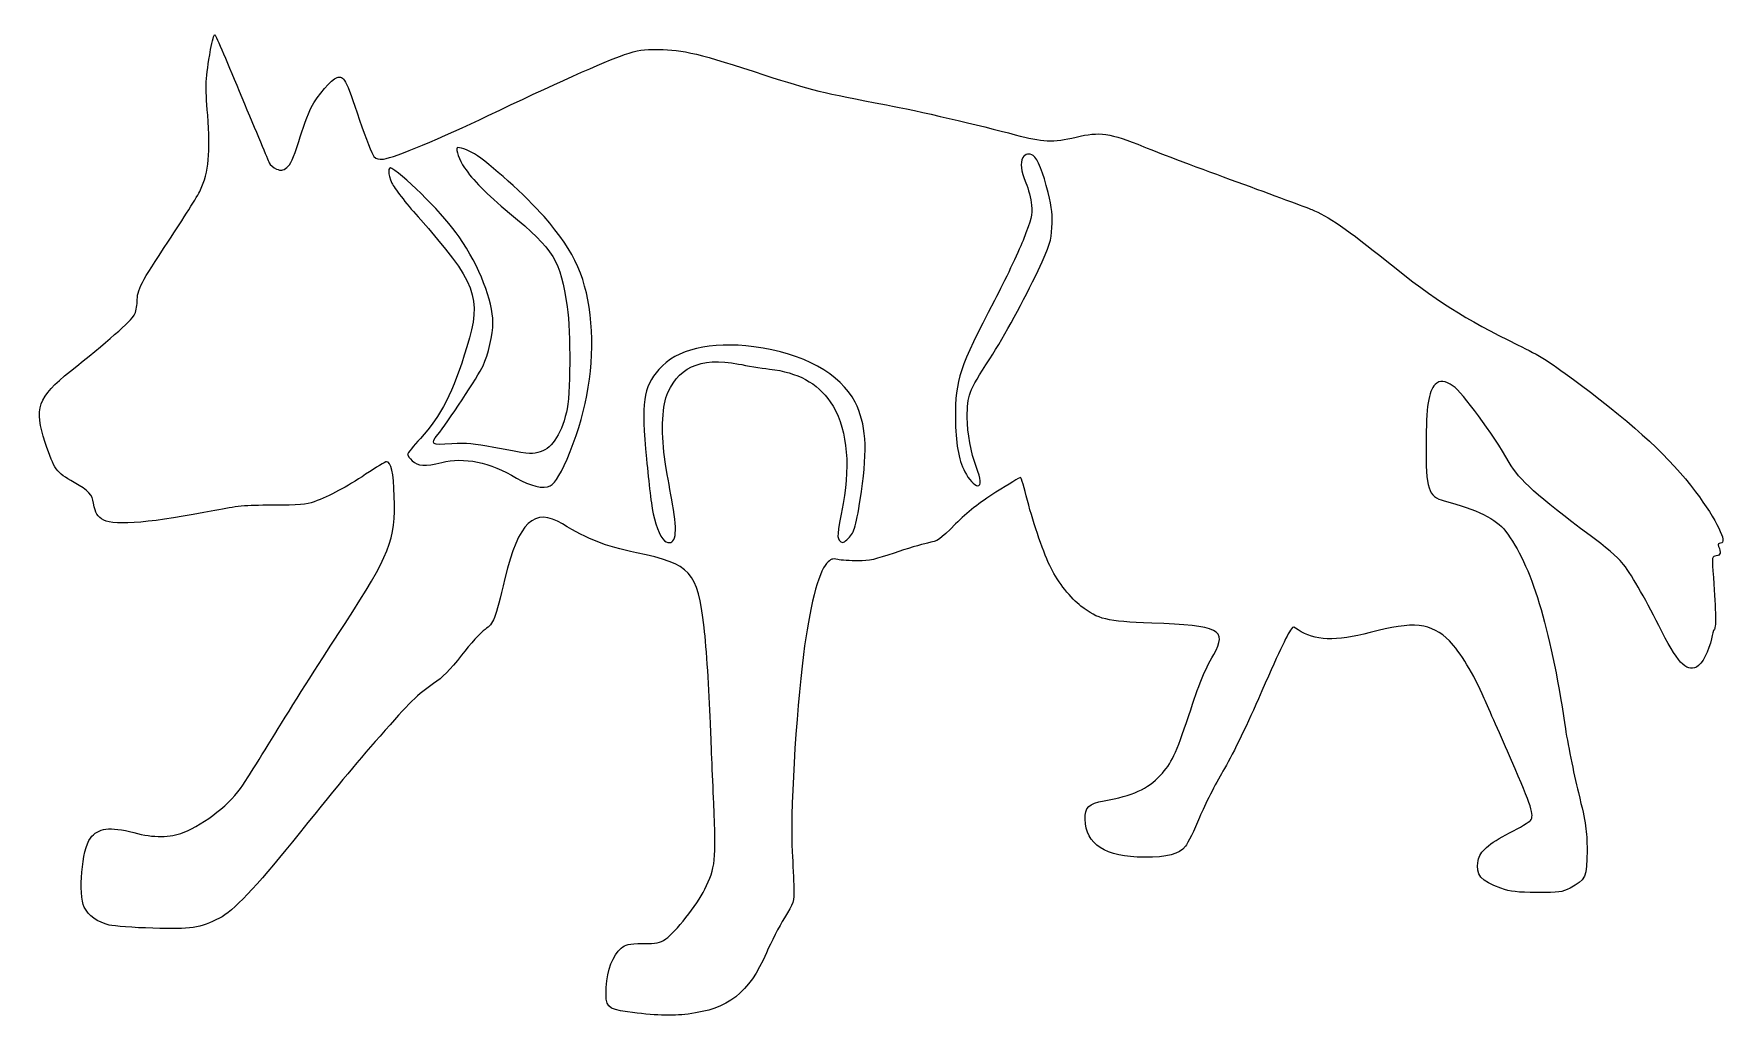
# Model space of a CAD drawing. Header units: centimetres. Extents: x -15.2 to 17.1, y -14.4 to 4.3.
import ezdxf

# ---------------------------------------------------------------- set-up
doc = ezdxf.new("R2010")
doc.units = ezdxf.units.CM
doc.header["$MEASUREMENT"] = 0
doc.layers.add('Layer 1', color=7, linetype='Continuous')

msp = doc.modelspace()

# ---------------------------------------------------------------- linework, layer by layer
at = {"layer": 'Layer 1'}
for points, knots in [([(-11.79336, 4.03225), (-11.89214, 3.48544), (-11.89567, 3.36197), (-11.8498, 2.78342), (-11.8498, 2.78342), (-11.79336, 2.08492), (-11.83216, 1.69686), (-11.98738, 1.36173), (-11.98738, 1.36173), (-12.04382, 1.24179), (-12.31899, 0.80434), (-12.59416, 0.38806), (-12.59416, 0.38806), (-13.13038, -0.41627), (-13.19035, -0.52916), (-13.19388, -0.76905), (-13.19388, -0.76905), (-13.19388, -0.85372), (-13.21857, -0.96661), (-13.2468, -1.01952), (-13.2468, -1.01952), (-13.29619, -1.12183), (-13.79008, -1.55221), (-14.46388, -2.08844), (-14.46388, -2.08844), (-15.08477, -2.58233), (-15.15885, -2.79752), (-14.94366, -3.44311), (-14.94366, -3.44311), (-14.76374, -3.9758), (-14.74258, -4.00403), (-14.39333, -4.20511), (-14.39333, -4.20511), (-14.11464, -4.36386), (-14.04761, -4.43442), (-14.02291, -4.60022), (-14.02291, -4.60022), (-13.98763, -4.79425), (-13.95235, -4.85775), (-13.82888, -4.92125), (-13.82888, -4.92125), (-13.61369, -5.03414), (-12.86932, -4.96711), (-11.71221, -4.73781), (-11.71221, -4.73781), (-11.30652, -4.65667), (-11.14424, -4.63903), (-10.6186, -4.63903), (-10.6186, -4.63903), (-10.1106, -4.63903), (-9.96949, -4.62845), (-9.82485, -4.572), (-9.82485, -4.572), (-9.51793, -4.45911), (-9.21102, -4.29683), (-8.84413, -4.04989), (-8.84413, -4.04989), (-8.64657, -3.91936), (-8.46666, -3.81), (-8.44549, -3.81), (-8.44549, -3.81), (-8.3573, -3.81), (-8.31143, -4.01461), (-8.29732, -4.46969), (-8.29732, -4.46969), (-8.27263, -5.29872), (-8.38904, -5.59505), (-9.23571, -6.88975), (-9.23571, -6.88975), (-9.54615, -7.35894), (-10.08943, -8.21267), (-10.44221, -8.78417), (-10.44221, -8.78417), (-10.79499, -9.35567), (-11.1266, -9.88836), (-11.17952, -9.96598), (-11.17952, -9.96598), (-11.40177, -10.30817), (-11.89566, -10.69976), (-12.31546, -10.86909), (-12.31546, -10.86909), (-12.5624, -10.96787), (-12.87638, -10.9714), (-13.25385, -10.86909), (-13.25385, -10.86909), (-13.71952, -10.74915), (-13.93471, -10.77737), (-14.08288, -10.97492), (-14.08288, -10.97492), (-14.24516, -11.19011), (-14.31924, -12.04031), (-14.1993, -12.29078), (-14.1993, -12.29078), (-14.12522, -12.446), (-13.9453, -12.57653), (-13.72305, -12.62945), (-13.72305, -12.62945), (-13.63486, -12.65062), (-13.26091, -12.67884), (-12.89402, -12.68942), (-12.89402, -12.68942), (-12.16024, -12.71059), (-12.00149, -12.68589), (-11.62402, -12.49892), (-11.62402, -12.49892), (-11.37355, -12.37192), (-10.91846, -11.89567), (-10.23408, -11.04195), (-10.23408, -11.04195), (-9.39447, -9.99773), (-9.07344, -9.60614), (-8.56897, -9.03112), (-8.56897, -9.03112), (-8.01511, -8.39965), (-7.84225, -8.23031), (-7.54944, -8.03276), (-7.54944, -8.03276), (-7.38011, -7.91987), (-7.239, -7.77876), (-7.01675, -7.49301), (-7.01675, -7.49301), (-6.85094, -7.28134), (-6.64986, -7.05909), (-6.56872, -7.00265), (-6.56872, -7.00265), (-6.40291, -6.88271), (-6.38528, -6.83332), (-6.19125, -6.03251), (-6.19125, -6.03251), (-5.93019, -4.95301), (-5.63386, -4.67079), (-5.09411, -4.99534), (-5.09411, -4.99534), (-4.59669, -5.2952), (-4.30742, -5.40809), (-3.68653, -5.54215), (-3.68653, -5.54215), (-2.64584, -5.7644), (-2.52942, -5.8914), (-2.39889, -6.96737), (-2.39889, -6.96737), (-2.35303, -7.36601), (-2.30011, -8.14212), (-2.27895, -8.78418), (-2.27895, -8.78418), (-2.26837, -9.08404), (-2.24014, -9.77196), (-2.21545, -10.30818), (-2.21545, -10.30818), (-2.16959, -11.41943), (-2.18017, -11.52879), (-2.38831, -11.9486), (-2.38831, -11.9486), (-2.53648, -12.24846), (-2.9457, -12.76704), (-3.12914, -12.89404), (-3.12914, -12.89404), (-3.24556, -12.97165), (-3.29847, -12.98223), (-3.57011, -12.98223), (-3.57011, -12.98223), (-3.84175, -12.98223), (-3.88761, -12.99281), (-3.97933, -13.07042), (-3.97933, -13.07042), (-4.13808, -13.20448), (-4.24391, -13.47964), (-4.26155, -13.81478), (-4.26155, -13.81478), (-4.28272, -14.18872), (-4.24744, -14.22753), (-3.85938, -14.28045), (-3.85938, -14.28045), (-3.34785, -14.35101), (-3.01977, -14.36159), (-2.7058, -14.32278), (-2.7058, -14.32278), (-1.93674, -14.22753), (-1.54869, -13.92414), (-1.21355, -13.15861), (-1.21355, -13.15861), (-1.12536, -12.954), (-0.97013, -12.65414), (-0.87136, -12.49186), (-0.87136, -12.49186), (-0.69144, -12.19905), (-0.68792, -12.18847), (-0.69144, -11.92742), (-0.69144, -11.92742), (-0.69497, -11.77925), (-0.70908, -11.46881), (-0.72319, -11.23245), (-0.72319, -11.23245), (-0.76552, -10.59392), (-0.65263, -8.60426), (-0.508, -7.47889), (-0.508, -7.47889), (-0.39864, -6.604), (-0.22225, -5.91256), (-0.06703, -5.74675), (-0.06703, -5.74675), (0.01411, -5.65856), (0.04233, -5.64797), (0.14464, -5.67267), (0.14464, -5.67267), (0.21167, -5.68678), (0.38453, -5.69736), (0.52917, -5.69736), (0.52917, -5.69736), (0.74789, -5.69736), (0.86784, -5.66914), (1.21709, -5.54919), (1.21709, -5.54919), (1.44992, -5.46805), (1.73567, -5.38338), (1.85209, -5.35869), (1.85209, -5.35869), (2.05317, -5.31988), (2.0814, -5.30225), (2.38478, -4.99533), (2.38478, -4.99533), (2.62114, -4.7625), (2.83281, -4.59669), (3.15736, -4.39208), (3.15736, -4.39208), (3.40078, -4.23686), (3.61244, -4.10986), (3.62303, -4.10986), (3.62303, -4.10986), (3.63714, -4.10986), (3.69711, -4.30742), (3.75709, -4.55083), (3.75709, -4.55083), (3.87351, -4.99533), (4.07459, -5.57741), (4.20512, -5.83847), (4.20512, -5.83847), (4.33918, -6.09953), (4.58965, -6.42055), (4.77309, -6.55814), (4.77309, -6.55814), (5.11528, -6.81567), (5.24581, -6.84742), (6.12423, -6.8827), (6.12423, -6.8827), (7.4154, -6.93209), (7.56356, -7.00617), (7.30251, -7.47889), (7.30251, -7.47889), (7.11201, -7.82108), (7.0344, -8.01158), (6.82626, -8.64306), (6.82626, -8.64306), (6.58284, -9.37684), (6.5017, -9.5497), (6.28651, -9.779), (6.28651, -9.779), (6.04309, -10.04006), (5.76087, -10.16706), (5.21407, -10.26583), (5.21407, -10.26583), (4.92126, -10.31875), (4.85071, -10.38577), (4.85424, -10.61508), (4.85424, -10.61508), (4.8613, -11.09133), (5.2423, -11.33475), (5.9796, -11.33827), (5.9796, -11.33827), (6.42057, -11.3418), (6.64282, -11.28183), (6.76277, -11.13013), (6.76277, -11.13013), (6.81216, -11.07016), (6.9321, -10.82321), (7.03441, -10.5798), (7.03441, -10.5798), (7.13319, -10.33991), (7.33427, -9.94127), (7.47891, -9.70138), (7.47891, -9.70138), (7.64119, -9.42974), (7.90224, -8.89705), (8.15272, -8.32555), (8.15272, -8.32555), (8.53019, -7.46477), (8.69247, -7.11905), (8.78066, -6.98852), (8.78066, -6.98852), (8.80535, -6.94619), (8.83005, -6.94971), (8.91119, -7.00969), (8.91119, -7.00969), (9.21811, -7.22136), (9.6238, -7.23547), (10.2835, -7.05908), (10.2835, -7.05908), (11.09842, -6.84036), (11.45472, -6.87916), (11.78986, -7.22136), (11.78986, -7.22136), (11.99447, -7.4295), (12.25553, -7.85636), (12.45308, -8.31497), (12.45308, -8.31497), (12.53422, -8.50547), (12.77058, -9.03816), (12.97166, -9.49678), (12.97166, -9.49678), (13.35619, -10.37167), (13.4091, -10.54453), (13.33502, -10.63625), (13.33502, -10.63625), (13.31033, -10.668), (13.13041, -10.77383), (12.93638, -10.87261), (12.93638, -10.87261), (12.53421, -11.08075), (12.36488, -11.22892), (12.33666, -11.40178), (12.33666, -11.40178), (12.2908, -11.684), (12.37899, -11.78984), (12.77058, -11.92742), (12.77058, -11.92742), (12.96108, -11.99445), (13.0775, -12.00856), (13.4585, -12.00856), (13.4585, -12.00856), (13.87831, -12.01209), (13.93122, -12.00503), (14.08997, -11.92389), (14.08997, -11.92389), (14.37925, -11.77925), (14.411, -11.7087), (14.411, -11.20775), (14.411, -11.20775), (14.40747, -10.81969), (14.39336, -10.71386), (14.24519, -10.10708), (14.24519, -10.10708), (14.15347, -9.73666), (14.03705, -9.15811), (13.98766, -8.81944), (13.98766, -8.81944), (13.70191, -6.92502), (13.34913, -5.77497), (12.85877, -5.12938), (12.85877, -5.12938), (12.68238, -4.90007), (12.31196, -4.71663), (11.68755, -4.55435), (11.68755, -4.55435), (11.38416, -4.47321), (11.34183, -4.33563), (11.34536, -3.47485), (11.34536, -3.47485), (11.34536, -2.76577), (11.39122, -2.46943), (11.51822, -2.34243), (11.51822, -2.34243), (11.60994, -2.25071), (11.70166, -2.26129), (11.86041, -2.37065), (11.86041, -2.37065), (12.0368, -2.49059), (12.61183, -3.27729), (12.92933, -3.82409), (12.92933, -3.82409), (13.11983, -4.15923), (13.45497, -4.45909), (14.47097, -5.21756), (14.47097, -5.21756), (14.73908, -5.41512), (15.01072, -5.64442), (15.07422, -5.72556), (15.07422, -5.72556), (15.23297, -5.91959), (15.50814, -6.39584), (15.77625, -6.92853), (15.77625, -6.92853), (16.12903, -7.63409), (16.29131, -7.81047), (16.49239, -7.71875), (16.49239, -7.71875), (16.5947, -7.67289), (16.73933, -7.39419), (16.77814, -7.179), (16.77814, -7.179), (16.79225, -7.10139), (16.81695, -7.01672), (16.83458, -6.99556), (16.83458, -6.99556), (16.86986, -6.95323), (16.85927, -6.59339), (16.80636, -5.88431), (16.80636, -5.88431), (16.78519, -5.62325), (16.78872, -5.6162), (16.86986, -5.60209), (16.86986, -5.60209), (16.951, -5.59151), (16.96511, -5.54212), (16.91572, -5.42217), (16.91572, -5.42217), (16.89808, -5.37984), (16.90866, -5.3622), (16.951, -5.3622), (16.951, -5.3622), (17.09564, -5.3622), (16.87692, -4.9177), (16.47475, -4.38148), (16.47475, -4.38148), (15.97733, -3.72531), (15.3635, -3.15381), (14.27694, -2.3389), (14.27694, -2.3389), (13.7125, -1.91557), (13.51494, -1.79209), (13.08808, -1.58396), (13.08808, -1.58396), (12.07208, -1.09007), (11.54997, -0.75846), (10.601, 0.00354), (10.601, 0.00354), (9.86017, 0.59973), (9.458, 0.8749), (9.16872, 0.98779), (9.16872, 0.98779), (9.06289, 1.03012), (8.42436, 1.27001), (7.7435, 1.51696), (7.7435, 1.51696), (7.06617, 1.7639), (6.26889, 2.06377), (5.97256, 2.18371), (5.97256, 2.18371), (5.31992, 2.44829), (5.13295, 2.47652), (4.68139, 2.36715), (4.68139, 2.36715), (4.24747, 2.26484), (4.03933, 2.2719), (3.52428, 2.41301), (3.52428, 2.41301), (2.87517, 2.5894), (1.63692, 2.87515), (1.076, 2.98098), (1.076, 2.98098), (-0.14461, 3.21029), (-0.37392, 3.26673), (-1.24528, 3.54895), (-1.24528, 3.54895), (-2.46942, 3.95112), (-2.81867, 4.03578), (-3.26317, 4.03578), (-3.26317, 4.03578), (-3.56303, 4.03931), (-3.66181, 4.0252), (-3.91581, 3.937), (-3.91581, 3.937), (-4.26859, 3.82058), (-5.31987, 3.34786), (-6.50873, 2.77636), (-6.50873, 2.77636), (-7.3942, 2.35303), (-8.29026, 1.97908), (-8.50192, 1.95086), (-8.50192, 1.95086), (-8.59364, 1.93675), (-8.64303, 1.95086), (-8.68536, 2.00025), (-8.68536, 2.00025), (-8.71711, 2.03553), (-8.84058, 2.34597), (-8.957, 2.68817), (-8.957, 2.68817), (-9.22864, 3.4925), (-9.25333, 3.53836), (-9.38739, 3.50309), (-9.38739, 3.50309), (-9.49322, 3.47487), (-9.75781, 3.16442), (-9.87775, 2.92806), (-9.87775, 2.92806), (-9.93772, 2.80812), (-10.04708, 2.51884), (-10.11764, 2.286), (-10.11764, 2.286), (-10.21995, 1.95086), (-10.26933, 1.84503), (-10.34342, 1.78858), (-10.34342, 1.78858), (-10.42456, 1.72861), (-10.45278, 1.72508), (-10.54098, 1.76036), (-10.54098, 1.76036), (-10.59742, 1.78505), (-10.66092, 1.83797), (-10.67856, 1.8803), (-10.67856, 1.8803), (-10.69973, 1.92263), (-10.93256, 2.48355), (-11.20067, 3.12208), (-11.20067, 3.12208), (-11.46525, 3.76414), (-11.69809, 4.30036), (-11.7122, 4.31447), (-11.7122, 4.31447), (-11.72631, 4.33211), (-11.76512, 4.20511), (-11.79334, 4.03225), (-11.79334, 4.03225), (-11.79334, 4.03225), (-11.79336, 4.03225), (-11.79336, 4.03225)], [0, 0, 0, 0, 0.00769231, 0.00769231, 0.00769231, 0.00769231, 0.01538462, 0.01538462, 0.01538462, 0.01538462, 0.02307692, 0.02307692, 0.02307692, 0.02307692, 0.03076923, 0.03076923, 0.03076923, 0.03076923, 0.03846154, 0.03846154, 0.03846154, 0.03846154, 0.04615385, 0.04615385, 0.04615385, 0.04615385, 0.05384615, 0.05384615, 0.05384615, 0.05384615, 0.06153846, 0.06153846, 0.06153846, 0.06153846, 0.06923077, 0.06923077, 0.06923077, 0.06923077, 0.07692308, 0.07692308, 0.07692308, 0.07692308, 0.08461538, 0.08461538, 0.08461538, 0.08461538, 0.09230769, 0.09230769, 0.09230769, 0.09230769, 0.1, 0.1, 0.1, 0.1, 0.10769231, 0.10769231, 0.10769231, 0.10769231, 0.11538462, 0.11538462, 0.11538462, 0.11538462, 0.12307692, 0.12307692, 0.12307692, 0.12307692, 0.13076923, 0.13076923, 0.13076923, 0.13076923, 0.13846154, 0.13846154, 0.13846154, 0.13846154, 0.14615385, 0.14615385, 0.14615385, 0.14615385, 0.15384615, 0.15384615, 0.15384615, 0.15384615, 0.16153846, 0.16153846, 0.16153846, 0.16153846, 0.16923077, 0.16923077, 0.16923077, 0.16923077, 0.17692308, 0.17692308, 0.17692308, 0.17692308, 0.18461538, 0.18461538, 0.18461538, 0.18461538, 0.19230769, 0.19230769, 0.19230769, 0.19230769, 0.2, 0.2, 0.2, 0.2, 0.20769231, 0.20769231, 0.20769231, 0.20769231, 0.21538462, 0.21538462, 0.21538462, 0.21538462, 0.22307692, 0.22307692, 0.22307692, 0.22307692, 0.23076923, 0.23076923, 0.23076923, 0.23076923, 0.23846154, 0.23846154, 0.23846154, 0.23846154, 0.24615385, 0.24615385, 0.24615385, 0.24615385, 0.25384615, 0.25384615, 0.25384615, 0.25384615, 0.26153846, 0.26153846, 0.26153846, 0.26153846, 0.26923077, 0.26923077, 0.26923077, 0.26923077, 0.27692308, 0.27692308, 0.27692308, 0.27692308, 0.28461538, 0.28461538, 0.28461538, 0.28461538, 0.29230769, 0.29230769, 0.29230769, 0.29230769, 0.3, 0.3, 0.3, 0.3, 0.30769231, 0.30769231, 0.30769231, 0.30769231, 0.31538462, 0.31538462, 0.31538462, 0.31538462, 0.32307692, 0.32307692, 0.32307692, 0.32307692, 0.33076923, 0.33076923, 0.33076923, 0.33076923, 0.33846154, 0.33846154, 0.33846154, 0.33846154, 0.34615385, 0.34615385, 0.34615385, 0.34615385, 0.35384615, 0.35384615, 0.35384615, 0.35384615, 0.36153846, 0.36153846, 0.36153846, 0.36153846, 0.36923077, 0.36923077, 0.36923077, 0.36923077, 0.37692308, 0.37692308, 0.37692308, 0.37692308, 0.38461538, 0.38461538, 0.38461538, 0.38461538, 0.39230769, 0.39230769, 0.39230769, 0.39230769, 0.4, 0.4, 0.4, 0.4, 0.40769231, 0.40769231, 0.40769231, 0.40769231, 0.41538462, 0.41538462, 0.41538462, 0.41538462, 0.42307692, 0.42307692, 0.42307692, 0.42307692, 0.43076923, 0.43076923, 0.43076923, 0.43076923, 0.43846154, 0.43846154, 0.43846154, 0.43846154, 0.44615385, 0.44615385, 0.44615385, 0.44615385, 0.45384615, 0.45384615, 0.45384615, 0.45384615, 0.46153846, 0.46153846, 0.46153846, 0.46153846, 0.46923077, 0.46923077, 0.46923077, 0.46923077, 0.47692308, 0.47692308, 0.47692308, 0.47692308, 0.48461538, 0.48461538, 0.48461538, 0.48461538, 0.49230769, 0.49230769, 0.49230769, 0.49230769, 0.5, 0.5, 0.5, 0.5, 0.50769231, 0.50769231, 0.50769231, 0.50769231, 0.51538462, 0.51538462, 0.51538462, 0.51538462, 0.52307692, 0.52307692, 0.52307692, 0.52307692, 0.53076923, 0.53076923, 0.53076923, 0.53076923, 0.53846154, 0.53846154, 0.53846154, 0.53846154, 0.54615385, 0.54615385, 0.54615385, 0.54615385, 0.55384615, 0.55384615, 0.55384615, 0.55384615, 0.56153846, 0.56153846, 0.56153846, 0.56153846, 0.56923077, 0.56923077, 0.56923077, 0.56923077, 0.57692308, 0.57692308, 0.57692308, 0.57692308, 0.58461538, 0.58461538, 0.58461538, 0.58461538, 0.59230769, 0.59230769, 0.59230769, 0.59230769, 0.6, 0.6, 0.6, 0.6, 0.60769231, 0.60769231, 0.60769231, 0.60769231, 0.61538462, 0.61538462, 0.61538462, 0.61538462, 0.62307692, 0.62307692, 0.62307692, 0.62307692, 0.63076923, 0.63076923, 0.63076923, 0.63076923, 0.63846154, 0.63846154, 0.63846154, 0.63846154, 0.64615385, 0.64615385, 0.64615385, 0.64615385, 0.65384615, 0.65384615, 0.65384615, 0.65384615, 0.66153846, 0.66153846, 0.66153846, 0.66153846, 0.66923077, 0.66923077, 0.66923077, 0.66923077, 0.67692308, 0.67692308, 0.67692308, 0.67692308, 0.68461538, 0.68461538, 0.68461538, 0.68461538, 0.69230769, 0.69230769, 0.69230769, 0.69230769, 0.7, 0.7, 0.7, 0.7, 0.70769231, 0.70769231, 0.70769231, 0.70769231, 0.71538462, 0.71538462, 0.71538462, 0.71538462, 0.72307692, 0.72307692, 0.72307692, 0.72307692, 0.73076923, 0.73076923, 0.73076923, 0.73076923, 0.73846154, 0.73846154, 0.73846154, 0.73846154, 0.74615385, 0.74615385, 0.74615385, 0.74615385, 0.75384615, 0.75384615, 0.75384615, 0.75384615, 0.76153846, 0.76153846, 0.76153846, 0.76153846, 0.76923077, 0.76923077, 0.76923077, 0.76923077, 0.77692308, 0.77692308, 0.77692308, 0.77692308, 0.78461538, 0.78461538, 0.78461538, 0.78461538, 0.79230769, 0.79230769, 0.79230769, 0.79230769, 0.8, 0.8, 0.8, 0.8, 0.80769231, 0.80769231, 0.80769231, 0.80769231, 0.81538462, 0.81538462, 0.81538462, 0.81538462, 0.82307692, 0.82307692, 0.82307692, 0.82307692, 0.83076923, 0.83076923, 0.83076923, 0.83076923, 0.83846154, 0.83846154, 0.83846154, 0.83846154, 0.84615385, 0.84615385, 0.84615385, 0.84615385, 0.85384615, 0.85384615, 0.85384615, 0.85384615, 0.86153846, 0.86153846, 0.86153846, 0.86153846, 0.86923077, 0.86923077, 0.86923077, 0.86923077, 0.87692308, 0.87692308, 0.87692308, 0.87692308, 0.88461538, 0.88461538, 0.88461538, 0.88461538, 0.89230769, 0.89230769, 0.89230769, 0.89230769, 0.9, 0.9, 0.9, 0.9, 0.90769231, 0.90769231, 0.90769231, 0.90769231, 0.91538462, 0.91538462, 0.91538462, 0.91538462, 0.92307692, 0.92307692, 0.92307692, 0.92307692, 0.93076923, 0.93076923, 0.93076923, 0.93076923, 0.93846154, 0.93846154, 0.93846154, 0.93846154, 0.94615385, 0.94615385, 0.94615385, 0.94615385, 0.95384615, 0.95384615, 0.95384615, 0.95384615, 0.96153846, 0.96153846, 0.96153846, 0.96153846, 0.96923077, 0.96923077, 0.96923077, 0.96923077, 0.97692308, 0.97692308, 0.97692308, 0.97692308, 0.98461538, 0.98461538, 0.98461538, 0.98461538, 1, 1, 1, 1]), ([(-6.77333, 2.04964), (-6.49464, 1.87678), (-5.78202, 1.23825), (-5.44689, 0.85372), (-5.44689, 0.85372), (-4.84717, 0.16933), (-4.62845, -0.33161), (-4.55436, -1.1677), (-4.55436, -1.1677), (-4.48733, -1.97203), (-4.62139, -2.81517), (-4.94947, -3.61598), (-4.94947, -3.61598), (-5.11528, -4.0252), (-5.22464, -4.21217), (-5.33047, -4.27215), (-5.33047, -4.27215), (-5.45394, -4.33565), (-5.71147, -4.27568), (-5.97253, -4.12046), (-5.97253, -4.12046), (-6.47347, -3.8206), (-6.97795, -3.71477), (-7.39422, -3.82413), (-7.39422, -3.82413), (-7.70819, -3.90527), (-7.85283, -3.89821), (-7.95514, -3.79238), (-7.95514, -3.79238), (-8.00453, -3.74652), (-8.04333, -3.69007), (-8.04333, -3.67244), (-8.04333, -3.67244), (-8.04333, -3.65127), (-7.93397, -3.51369), (-7.79991, -3.36552), (-7.79991, -3.36552), (-7.40127, -2.9316), (-7.18608, -2.50474), (-6.91444, -1.6228), (-6.91444, -1.6228), (-6.62516, -0.68088), (-6.72747, -0.40572), (-7.84577, 0.85017), (-7.84577, 0.85017), (-8.0786, 1.11123), (-8.30085, 1.4005), (-8.34319, 1.49223), (-8.34319, 1.49223), (-8.42433, 1.66509), (-8.42433, 1.82031), (-8.34672, 1.77092), (-8.34672, 1.77092), (-8.04686, 1.591), (-7.33425, 0.86428), (-7.06261, 0.46917), (-7.06261, 0.46917), (-6.67455, -0.10233), (-6.42055, -0.74791), (-6.42055, -1.16066), (-6.42055, -1.16066), (-6.42055, -1.38997), (-6.50874, -1.77449), (-6.60752, -1.98616), (-6.60752, -1.98616), (-6.69219, -2.16608), (-7.30249, -3.09388), (-7.4683, -3.29144), (-7.4683, -3.29144), (-7.61999, -3.47841), (-7.59177, -3.49958), (-7.20372, -3.47136), (-7.20372, -3.47136), (-6.91444, -3.45372), (-6.79097, -3.4643), (-6.40291, -3.53839), (-6.40291, -3.53839), (-5.75027, -3.66539), (-5.71147, -3.66892), (-5.5633, -3.63717), (-5.5633, -3.63717), (-5.31283, -3.5772), (-5.13291, -3.3232), (-5.02002, -2.86811), (-5.02002, -2.86811), (-4.94241, -2.56472), (-4.93535, -1.34411), (-5.00591, -0.86433), (-5.00591, -0.86433), (-5.13644, 0.0282), (-5.2458, 0.20811), (-6.10305, 0.92073), (-6.10305, 0.92073), (-6.54402, 1.28762), (-6.81213, 1.55926), (-6.9603, 1.78504), (-6.9603, 1.78504), (-7.05908, 1.92968), (-7.13316, 2.13429), (-7.10141, 2.16251), (-7.10141, 2.16251), (-7.08024, 2.1872), (-6.88622, 2.12018), (-6.77333, 2.04962), (-6.77333, 2.04962), (-6.77333, 2.04962), (-6.77333, 2.04964), (-6.77333, 2.04964)], [0, 0, 0, 0, 0.03571429, 0.03571429, 0.03571429, 0.03571429, 0.07142857, 0.07142857, 0.07142857, 0.07142857, 0.10714286, 0.10714286, 0.10714286, 0.10714286, 0.14285714, 0.14285714, 0.14285714, 0.14285714, 0.17857143, 0.17857143, 0.17857143, 0.17857143, 0.21428571, 0.21428571, 0.21428571, 0.21428571, 0.25, 0.25, 0.25, 0.25, 0.28571429, 0.28571429, 0.28571429, 0.28571429, 0.32142857, 0.32142857, 0.32142857, 0.32142857, 0.35714286, 0.35714286, 0.35714286, 0.35714286, 0.39285714, 0.39285714, 0.39285714, 0.39285714, 0.42857143, 0.42857143, 0.42857143, 0.42857143, 0.46428571, 0.46428571, 0.46428571, 0.46428571, 0.5, 0.5, 0.5, 0.5, 0.53571429, 0.53571429, 0.53571429, 0.53571429, 0.57142857, 0.57142857, 0.57142857, 0.57142857, 0.60714286, 0.60714286, 0.60714286, 0.60714286, 0.64285714, 0.64285714, 0.64285714, 0.64285714, 0.67857143, 0.67857143, 0.67857143, 0.67857143, 0.71428571, 0.71428571, 0.71428571, 0.71428571, 0.75, 0.75, 0.75, 0.75, 0.78571429, 0.78571429, 0.78571429, 0.78571429, 0.82142857, 0.82142857, 0.82142857, 0.82142857, 0.85714286, 0.85714286, 0.85714286, 0.85714286, 0.89285714, 0.89285714, 0.89285714, 0.89285714, 0.92857143, 0.92857143, 0.92857143, 0.92857143, 1, 1, 1, 1]), ([(3.86644, 2.01789), (3.94758, 1.96497), (4.06047, 1.68275), (4.14866, 1.31233), (4.14866, 1.31233), (4.22274, 1.01247), (4.23685, 0.87489), (4.22274, 0.64911), (4.22274, 0.64911), (4.20863, 0.38805), (4.18746, 0.32455), (3.95816, -0.16933), (3.95816, -0.16933), (3.69005, -0.74083), (3.32669, -1.40405), (3.04094, -1.85208), (3.04094, -1.85208), (2.62113, -2.50472), (2.61408, -2.52589), (2.61055, -2.97039), (2.61055, -2.97039), (2.61055, -3.27025), (2.67758, -3.63361), (2.78694, -3.91936), (2.78694, -3.91936), (2.86808, -4.13808), (2.87866, -4.26861), (2.81163, -4.26861), (2.81163, -4.26861), (2.75166, -4.26861), (2.63524, -4.14161), (2.56469, -4.00403), (2.56469, -4.00403), (2.44122, -3.76061), (2.3883, -3.44664), (2.38477, -2.98097), (2.38477, -2.98097), (2.38477, -2.24366), (2.45885, -2.02141), (3.12913, -0.74083), (3.12913, -0.74083), (3.32669, -0.36336), (3.5701, 0.1517), (3.67241, 0.40217), (3.67241, 0.40217), (3.84174, 0.8255), (3.85233, 0.87136), (3.83469, 1.07245), (3.83469, 1.07245), (3.82411, 1.19239), (3.77472, 1.38289), (3.72533, 1.49931), (3.72533, 1.49931), (3.63008, 1.72862), (3.61244, 1.86973), (3.66889, 1.97909), (3.66889, 1.97909), (3.7077, 2.04612), (3.79589, 2.06728), (3.86645, 2.0179), (3.86645, 2.0179), (3.86645, 2.0179), (3.86644, 2.01789), (3.86644, 2.01789)], [0, 0, 0, 0, 0.05882353, 0.05882353, 0.05882353, 0.05882353, 0.11764706, 0.11764706, 0.11764706, 0.11764706, 0.17647059, 0.17647059, 0.17647059, 0.17647059, 0.23529412, 0.23529412, 0.23529412, 0.23529412, 0.29411765, 0.29411765, 0.29411765, 0.29411765, 0.35294118, 0.35294118, 0.35294118, 0.35294118, 0.41176471, 0.41176471, 0.41176471, 0.41176471, 0.47058824, 0.47058824, 0.47058824, 0.47058824, 0.52941176, 0.52941176, 0.52941176, 0.52941176, 0.58823529, 0.58823529, 0.58823529, 0.58823529, 0.64705882, 0.64705882, 0.64705882, 0.64705882, 0.70588235, 0.70588235, 0.70588235, 0.70588235, 0.76470588, 0.76470588, 0.76470588, 0.76470588, 0.82352941, 0.82352941, 0.82352941, 0.82352941, 0.88235294, 0.88235294, 0.88235294, 0.88235294, 1, 1, 1, 1]), ([(-1.44992, -1.62278), (-0.508, -1.74625), (0.19755, -2.13431), (0.47625, -2.67759), (0.47625, -2.67759), (0.68439, -3.09034), (0.71614, -3.55601), (0.59619, -4.37445), (0.59619, -4.37445), (0.49388, -5.05531), (0.46919, -5.14351), (0.34925, -5.26698), (0.34925, -5.26698), (0.26106, -5.35165), (0.23636, -5.36223), (0.1905, -5.32342), (0.1905, -5.32342), (0.127, -5.2705), (0.13053, -5.21406), (0.24694, -4.60375), (0.24694, -4.60375), (0.39511, -3.80647), (0.30691, -3.10797), (0.00352, -2.67053), (0.00352, -2.67053), (-0.25401, -2.30717), (-0.60679, -2.11314), (-1.15359, -2.04611), (-1.15359, -2.04611), (-1.32292, -2.02494), (-1.59103, -1.98261), (-1.74626, -1.95086), (-1.74626, -1.95086), (-2.47651, -1.80975), (-2.93512, -2.02494), (-3.12562, -2.59644), (-3.12562, -2.59644), (-3.21029, -2.8575), (-3.21029, -3.43252), (-3.12915, -3.89819), (-3.12915, -3.89819), (-3.0974, -4.07105), (-3.03743, -4.39913), (-2.99862, -4.62138), (-2.99862, -4.62138), (-2.89631, -5.17877), (-2.93865, -5.4116), (-3.12209, -5.33752), (-3.12209, -5.33752), (-3.20323, -5.3093), (-3.31612, -5.06588), (-3.36903, -4.8013), (-3.36903, -4.8013), (-3.39725, -4.6743), (-3.4537, -4.20511), (-3.49603, -3.75708), (-3.49603, -3.75708), (-3.59834, -2.667), (-3.56306, -2.40594), (-3.25967, -2.05316), (-3.25967, -2.05316), (-2.93159, -1.66863), (-2.28248, -1.51694), (-1.44992, -1.62277), (-1.44992, -1.62277), (-1.44992, -1.62277), (-1.44992, -1.62278), (-1.44992, -1.62278)], [0, 0, 0, 0, 0.05555556, 0.05555556, 0.05555556, 0.05555556, 0.11111111, 0.11111111, 0.11111111, 0.11111111, 0.16666667, 0.16666667, 0.16666667, 0.16666667, 0.22222222, 0.22222222, 0.22222222, 0.22222222, 0.27777778, 0.27777778, 0.27777778, 0.27777778, 0.33333333, 0.33333333, 0.33333333, 0.33333333, 0.38888889, 0.38888889, 0.38888889, 0.38888889, 0.44444444, 0.44444444, 0.44444444, 0.44444444, 0.5, 0.5, 0.5, 0.5, 0.55555556, 0.55555556, 0.55555556, 0.55555556, 0.61111111, 0.61111111, 0.61111111, 0.61111111, 0.66666667, 0.66666667, 0.66666667, 0.66666667, 0.72222222, 0.72222222, 0.72222222, 0.72222222, 0.77777778, 0.77777778, 0.77777778, 0.77777778, 0.83333333, 0.83333333, 0.83333333, 0.83333333, 0.88888889, 0.88888889, 0.88888889, 0.88888889, 1, 1, 1, 1])]:
    msp.add_open_spline(points, degree=3, knots=knots, dxfattribs=at)

doc.saveas('drawing.dxf')
